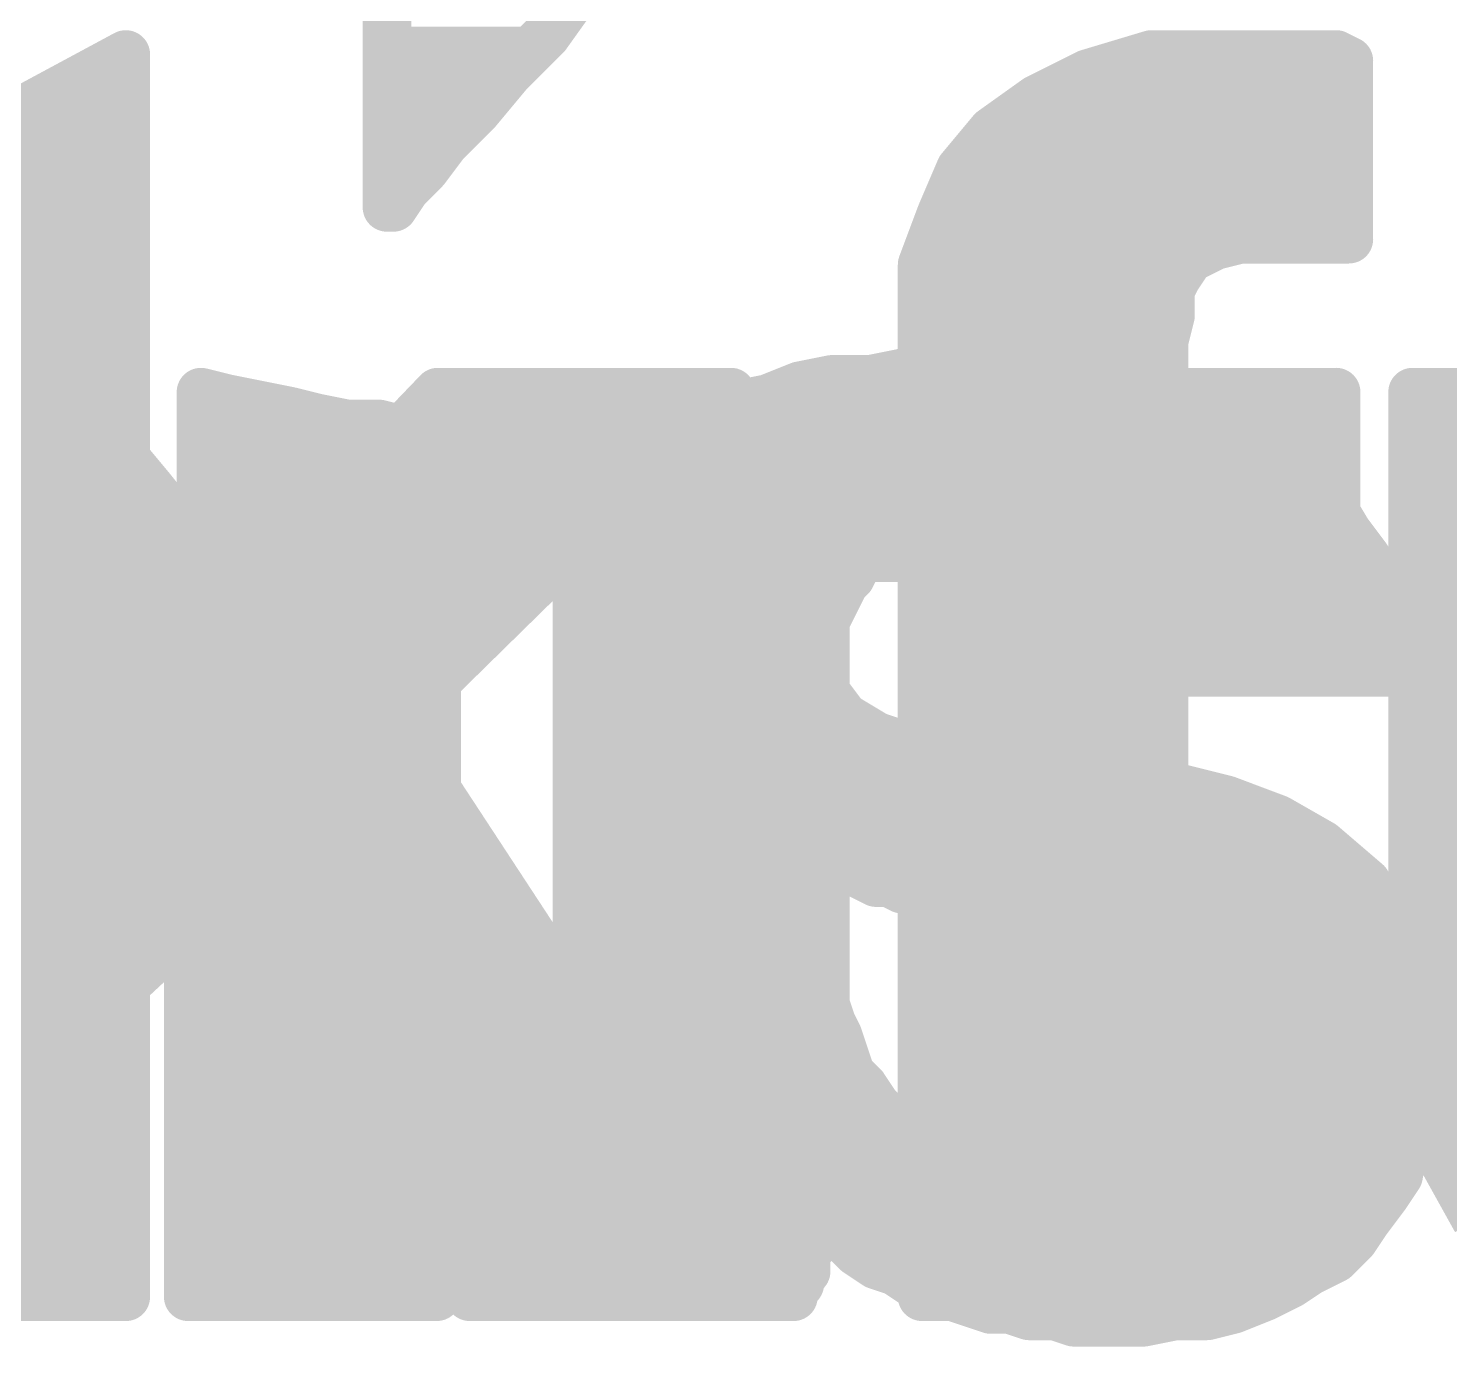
# Model space of a CAD drawing. Extents: x -27.9 to 58.7, y -12 to 40.1.
# Drawn here: x 12.876 to 15.107, y 20.674 to 22.743 of the extents above; entities that cross this region are included whole.
import ezdxf

# ---------------------------------------------------------------- set-up
doc = ezdxf.new("R2010")
doc.units = 0
doc.layers.add('21', color=41, linetype='CONTINUOUS')
doc.layers.add('22', color=40, linetype='CONTINUOUS')

msp = doc.modelspace()

# ---------------------------------------------------------------- linework, layer by layer
at = {"layer": '21', "const_width": 0.0762}
for points in [[(13.4386, 23.742), (13.4386, 22.462)], [(13.6886, 22.732), (13.7386, 22.802)], [(13.6286, 22.672), (13.6886, 22.732)], [(12.6386, 22.492), (13.0286, 22.702)], [(13.0286, 22.702), (13.0286, 21.662)], [(13.4386, 22.7076), (13.6642, 22.7076)], [(14.5386, 22.672), (14.6386, 22.702)], [(14.6386, 22.702), (14.9286, 22.702)], [(14.9286, 22.702), (14.9486, 22.692)], [(14.9486, 22.692), (14.9486, 22.412)], [(13.5786, 22.612), (13.6286, 22.672)], [(14.4586, 22.632), (14.5386, 22.672)], [(12.8975, 22.6314), (13.0286, 22.6314)], [(13.4386, 22.6314), (13.5948, 22.6314)], [(14.3886, 22.582), (14.4586, 22.632)], [(14.4578, 22.6314), (14.9486, 22.6314)], [(13.5286, 22.562), (13.5786, 22.612)], [(13.4986, 22.522), (13.5286, 22.562)], [(14.3386, 22.522), (14.3886, 22.582)], [(12.756, 22.5552), (13.0286, 22.5552)], [(13.4386, 22.5552), (13.5235, 22.5552)], [(14.3663, 22.5552), (14.9486, 22.5552)], [(13.4686, 22.492), (13.4986, 22.522)], [(14.3086, 22.452), (14.3386, 22.522)], [(12.6386, 22.479), (13.0286, 22.479)], [(13.4386, 22.479), (13.4599, 22.479)], [(13.4486, 22.462), (13.4686, 22.492)], [(14.3202, 22.479), (14.9486, 22.479)], [(13.4386, 22.462), (13.4486, 22.462)], [(14.2786, 22.372), (14.3086, 22.452)], [(14.7786, 22.412), (14.7386, 22.402)], [(14.9486, 22.412), (14.7786, 22.412)], [(12.6386, 22.4028), (13.0286, 22.4028)], [(14.2902, 22.4028), (14.7418, 22.4028)], [(14.7386, 22.402), (14.6986, 22.382)], [(14.2786, 22.172), (14.2786, 22.372)], [(14.6986, 22.382), (14.6786, 22.352)], [(14.6786, 22.352), (14.6686, 22.332)], [(12.6386, 22.3266), (13.0286, 22.3266)], [(14.2786, 22.3266), (14.6686, 22.3266)], [(14.6686, 22.332), (14.6686, 22.292)], [(14.6686, 22.292), (14.6586, 22.252)], [(12.6386, 22.2504), (13.0286, 22.2504)], [(14.2786, 22.2504), (14.6586, 22.2504)], [(14.6586, 22.252), (14.6586, 22.172)], [(12.6386, 22.1742), (13.0286, 22.1742)], [(13.0286, 21.662), (13.5186, 22.172)], [(13.9786, 22.172), (13.4486, 21.652)], [(13.5186, 22.172), (13.9786, 22.172)], [(14.1286, 22.132), (14.1586, 22.172)], [(14.1586, 22.172), (14.2786, 22.172)], [(14.2786, 22.1742), (14.6586, 22.1742)], [(14.6586, 22.172), (14.9286, 22.172)], [(14.9286, 22.172), (14.9286, 21.912)], [(15.0486, 21.172), (15.0486, 22.172)], [(15.0486, 22.172), (15.4286, 22.172)], [(14.0886, 22.102), (14.1286, 22.132)], [(12.6386, 22.098), (13.0286, 22.098)], [(13.4475, 22.098), (13.9032, 22.098)], [(13.9286, 21.942), (14.0886, 22.102)], [(14.0846, 22.098), (14.9286, 22.098)], [(15.0486, 22.098), (15.4286, 22.098)], [(12.6386, 22.0218), (13.0286, 22.0218)], [(13.3743, 22.0218), (13.8255, 22.0218)], [(14.0084, 22.0218), (14.9286, 22.0218)], [(15.0486, 22.0218), (15.4286, 22.0218)], [(12.6386, 21.9456), (13.0286, 21.9456)], [(13.3011, 21.9456), (13.7478, 21.9456)], [(13.8886, 21.912), (13.9286, 21.942)], [(13.9322, 21.9456), (14.9286, 21.9456)], [(15.0486, 21.9456), (15.4286, 21.9456)], [(14.2786, 21.912), (13.8886, 21.912)], [(14.2786, 20.752), (14.2786, 21.912)], [(14.9286, 21.912), (14.6586, 21.912)], [(14.6586, 21.912), (14.6586, 20.752)], [(12.6386, 21.8694), (13.0286, 21.8694)], [(13.2279, 21.8694), (13.6702, 21.8694)], [(14.2786, 21.8694), (14.6586, 21.8694)], [(15.0486, 21.8694), (15.4286, 21.8694)], [(12.6386, 21.7932), (13.0286, 21.7932)], [(13.1547, 21.7932), (13.5925, 21.7932)], [(14.2786, 21.7932), (14.6586, 21.7932)], [(15.0486, 21.7932), (15.4286, 21.7932)], [(12.6386, 21.717), (13.0286, 21.717)], [(13.0814, 21.717), (13.5149, 21.717)], [(14.2786, 21.717), (14.6586, 21.717)], [(15.0486, 21.717), (15.4286, 21.717)], [(13.4486, 21.652), (14.0386, 20.752)], [(12.6386, 21.6408), (13.4559, 21.6408)], [(14.2786, 21.6408), (14.6586, 21.6408)], [(15.0486, 21.6408), (15.4286, 21.6408)], [(12.6386, 21.5646), (13.5059, 21.5646)], [(14.2786, 21.5646), (14.6586, 21.5646)], [(15.0486, 21.5646), (15.4286, 21.5646)], [(12.6386, 21.4884), (13.5558, 21.4884)], [(14.2786, 21.4884), (14.6586, 21.4884)], [(15.0486, 21.4884), (15.4286, 21.4884)], [(12.6386, 21.4122), (13.6058, 21.4122)], [(14.2786, 21.4122), (14.6586, 21.4122)], [(15.0486, 21.4122), (15.4286, 21.4122)], [(13.1786, 21.382), (13.0286, 21.242)], [(13.5686, 20.752), (13.1786, 21.382)], [(12.6386, 21.336), (13.1293, 21.336)], [(13.2071, 21.336), (13.6558, 21.336)], [(14.2786, 21.336), (14.6586, 21.336)], [(15.0486, 21.336), (15.4331, 21.336)], [(12.6386, 21.2598), (13.0477, 21.2598)], [(13.2543, 21.2598), (13.7057, 21.2598)], [(14.2786, 21.2598), (14.6586, 21.2598)], [(15.0486, 21.2598), (15.4426, 21.2598)], [(13.0286, 21.242), (13.0286, 20.752)], [(12.6386, 21.1836), (13.0286, 21.1836)], [(13.3014, 21.1836), (13.7557, 21.1836)], [(14.2786, 21.1836), (14.6586, 21.1836)], [(15.0486, 21.1836), (15.4533, 21.1836)], [(15.0686, 21.062), (15.0486, 21.172)], [(12.6386, 21.1074), (13.0286, 21.1074)], [(13.3486, 21.1074), (13.8056, 21.1074)], [(14.2786, 21.1074), (14.6586, 21.1074)], [(15.0603, 21.1074), (15.4921, 21.1074)], [(15.0986, 20.962), (15.0686, 21.062)], [(12.6386, 21.0312), (13.0286, 21.0312)], [(13.3958, 21.0312), (13.8556, 21.0312)], [(14.2786, 21.0312), (14.6586, 21.0312)], [(15.0778, 21.0312), (15.6234, 21.0312)], [(12.6386, 20.955), (13.0286, 20.955)], [(13.4429, 20.955), (13.9055, 20.955)], [(14.2786, 20.955), (14.6586, 20.955)], [(15.1486, 20.872), (15.0986, 20.962)], [(15.1025, 20.955), (16.3686, 20.955)], [(12.6386, 20.8788), (13.0286, 20.8788)], [(13.4901, 20.8788), (13.9555, 20.8788)], [(14.2786, 20.8788), (14.6586, 20.8788)], [(12.6386, 20.8026), (13.0286, 20.8026)], [(13.5373, 20.8026), (14.0054, 20.8026)], [(14.2786, 20.8026), (14.6586, 20.8026)], [(13.0286, 20.752), (12.6386, 20.752)], [(14.0386, 20.752), (13.5686, 20.752)], [(14.6586, 20.752), (14.2786, 20.752)]]:
    msp.add_lwpolyline(points, dxfattribs=at)
at = {"layer": '21', "const_width": 0.0381}
for points in [[(13.6731, 22.7431, 1), (13.7041, 22.7209)], [(13.7021, 22.7185, 1), (13.6751, 22.7455)], [(13.0477, 22.702, 1), (13.0096, 22.702)], [(13.0376, 22.6852, 1), (13.0196, 22.7188)], [(13.4386, 22.7266, 1), (13.4386, 22.6885)], [(13.6642, 22.6885, 1), (13.6642, 22.7266)], [(14.6386, 22.7211, 1), (14.6386, 22.683)], [(14.6441, 22.6838, 1), (14.6331, 22.7202)], [(14.9371, 22.719, 1), (14.9201, 22.685)], [(14.9286, 22.683, 1), (14.9286, 22.7211)], [(14.9677, 22.692, 1), (14.9296, 22.692)], [(14.9401, 22.675, 1), (14.9571, 22.709)], [(13.6151, 22.6855, 1), (13.6421, 22.6585)], [(13.6432, 22.6598, 1), (13.614, 22.6842)], [(14.5331, 22.6902, 1), (14.5441, 22.6538)], [(14.5471, 22.655, 1), (14.5301, 22.689)], [(12.8975, 22.6505, 1), (12.8975, 22.6124)], [(13.0286, 22.6124, 1), (13.0286, 22.6505)], [(13.4386, 22.6505, 1), (13.4386, 22.6124)], [(13.5948, 22.6124, 1), (13.5948, 22.6505)], [(14.4578, 22.6505, 1), (14.4578, 22.6124)], [(14.4501, 22.649, 1), (14.4671, 22.615)], [(14.4697, 22.6165, 1), (14.4475, 22.6475)], [(14.9486, 22.6124, 1), (14.9486, 22.6505)], [(13.5921, 22.5985, 1), (13.5651, 22.6255)], [(13.564, 22.6242, 1), (13.5932, 22.5998)], [(13.5438, 22.5506, 1), (13.5134, 22.5734)], [(14.3775, 22.5975, 1), (14.3997, 22.5665)], [(14.4032, 22.5698, 1), (14.374, 22.5942)], [(13.0286, 22.5362, 1), (13.0286, 22.5743)], [(13.4386, 22.5743, 1), (13.4386, 22.5362)], [(13.5151, 22.5755, 1), (13.5421, 22.5485)], [(13.5235, 22.5362, 1), (13.5235, 22.5743)], [(14.3663, 22.5743, 1), (14.3663, 22.5362)], [(14.9486, 22.5362, 1), (14.9486, 22.5743)], [(13.5121, 22.5085, 1), (13.4851, 22.5355)], [(14.3561, 22.5145, 1), (14.3211, 22.5295)], [(13.4834, 22.5334, 1), (13.5138, 22.5106)], [(14.324, 22.5342, 1), (14.3532, 22.5098)], [(13.0286, 22.46, 1), (13.0286, 22.4981)], [(13.4386, 22.4981, 1), (13.4386, 22.46)], [(13.4551, 22.5055, 1), (13.4821, 22.4785)], [(13.4845, 22.4814, 1), (13.4527, 22.5026)], [(13.4599, 22.46, 1), (13.4599, 22.4981)], [(14.3202, 22.4981, 1), (14.3202, 22.46)], [(14.9486, 22.46, 1), (14.9486, 22.4981)], [(13.4386, 22.481, 1), (13.4386, 22.4429)], [(13.4327, 22.4726, 1), (13.4645, 22.4514)], [(13.4486, 22.4429, 1), (13.4486, 22.481)], [(14.3264, 22.4453, 1), (14.2908, 22.4587)], [(13.4196, 22.462, 1), (13.4577, 22.462)], [(14.2911, 22.4595, 1), (14.3261, 22.4445)], [(14.7786, 22.4311, 1), (14.7786, 22.393)], [(14.7832, 22.3935, 1), (14.774, 22.4305)], [(14.9486, 22.393, 1), (14.9486, 22.4311)], [(13.0286, 22.3838, 1), (13.0286, 22.4219)], [(14.2902, 22.4219, 1), (14.2902, 22.3838)], [(14.734, 22.4205, 1), (14.7432, 22.3835)], [(14.7471, 22.385, 1), (14.7301, 22.419)], [(14.7418, 22.3838, 1), (14.7418, 22.4219)], [(14.9296, 22.412, 1), (14.9677, 22.412)], [(14.2977, 22.372, 1), (14.2596, 22.372)], [(14.6901, 22.399, 1), (14.7071, 22.365)], [(14.7145, 22.3714, 1), (14.6827, 22.3926)], [(14.2608, 22.3787, 1), (14.2964, 22.3653)], [(14.6627, 22.3626, 1), (14.6945, 22.3414)], [(14.6956, 22.3435, 1), (14.6616, 22.3605)], [(13.0286, 22.3076, 1), (13.0286, 22.3457)], [(14.2786, 22.3457, 1), (14.2786, 22.3076)], [(14.6877, 22.332, 1), (14.6496, 22.332)], [(14.6516, 22.3405, 1), (14.6856, 22.3235)], [(14.6686, 22.3076, 1), (14.6686, 22.3457)], [(14.6496, 22.292, 1), (14.6877, 22.292)], [(14.6871, 22.2874, 1), (14.6501, 22.2966)], [(13.0286, 22.2314, 1), (13.0286, 22.2695)], [(14.2786, 22.2695, 1), (14.2786, 22.2314)], [(14.6776, 22.252, 1), (14.6395, 22.252)], [(14.6586, 22.2314, 1), (14.6586, 22.2695)], [(14.6401, 22.2566, 1), (14.6771, 22.2474)], [(13.0286, 22.1552, 1), (13.0286, 22.1933)], [(13.5186, 22.1911, 1), (13.5186, 22.153)], [(13.5323, 22.1588, 1), (13.5049, 22.1852)], [(13.9919, 22.1584, 1), (13.9653, 22.1856)], [(13.9786, 22.153, 1), (13.9786, 22.1911)], [(14.1586, 22.1911, 1), (14.1586, 22.153)], [(14.1738, 22.1606, 1), (14.1434, 22.1834)], [(14.2786, 22.1933, 1), (14.2786, 22.1552)], [(14.2786, 22.153, 1), (14.2786, 22.1911)], [(14.6586, 22.1911, 1), (14.6586, 22.153)], [(14.6586, 22.1552, 1), (14.6586, 22.1933)], [(14.9477, 22.172, 1), (14.9096, 22.172)], [(14.9286, 22.153, 1), (14.9286, 22.1911)], [(15.0486, 22.1911, 1), (15.0486, 22.153)], [(15.0677, 22.172, 1), (15.0296, 22.172)], [(14.2596, 22.172, 1), (14.2977, 22.172)], [(14.6395, 22.172, 1), (14.6776, 22.172)], [(14.1134, 22.1434, 1), (14.1438, 22.1206)], [(14.14, 22.1168, 1), (14.1172, 22.1472)], [(13.0286, 22.079, 1), (13.0286, 22.1171)], [(13.4475, 22.1171, 1), (13.4475, 22.079)], [(13.9032, 22.079, 1), (13.9032, 22.1171)], [(14.0846, 22.1171, 1), (14.0846, 22.079)], [(14.0772, 22.1172, 1), (14.1, 22.0868)], [(14.1021, 22.0885, 1), (14.0751, 22.1155)], [(14.9286, 22.079, 1), (14.9286, 22.1171)], [(15.0486, 22.1171, 1), (15.0486, 22.079)], [(13.0286, 22.0028, 1), (13.0286, 22.0409)], [(13.3743, 22.0409, 1), (13.3743, 22.0028)], [(13.8255, 22.0028, 1), (13.8255, 22.0409)], [(14.0084, 22.0409, 1), (14.0084, 22.0028)], [(14.9286, 22.0028, 1), (14.9286, 22.0409)], [(15.0486, 22.0409, 1), (15.0486, 22.0028)], [(13.0286, 21.9266, 1), (13.0286, 21.9647)], [(13.3011, 21.9647, 1), (13.3011, 21.9266)], [(13.7478, 21.9266, 1), (13.7478, 21.9647)], [(13.9322, 21.9647, 1), (13.9322, 21.9266)], [(13.94, 21.9268, 1), (13.9172, 21.9572)], [(14.9286, 21.9266, 1), (14.9286, 21.9647)], [(15.0486, 21.9647, 1), (15.0486, 21.9266)], [(13.9151, 21.9555, 1), (13.9421, 21.9285)], [(13.8886, 21.9311, 1), (13.8886, 21.893)], [(13.8772, 21.9272, 1), (13.9, 21.8968)], [(14.2977, 21.912, 1), (14.2596, 21.912)], [(14.2786, 21.893, 1), (14.2786, 21.9311)], [(14.6776, 21.912, 1), (14.6395, 21.912)], [(14.6586, 21.9311, 1), (14.6586, 21.893)], [(14.9096, 21.912, 1), (14.9477, 21.912)], [(14.9286, 21.893, 1), (14.9286, 21.9311)], [(13.0286, 21.8504, 1), (13.0286, 21.8885)], [(13.2279, 21.8885, 1), (13.2279, 21.8504)], [(13.6702, 21.8504, 1), (13.6702, 21.8885)], [(14.2786, 21.8885, 1), (14.2786, 21.8504)], [(14.6586, 21.8504, 1), (14.6586, 21.8885)], [(15.0486, 21.8885, 1), (15.0486, 21.8504)], [(13.0286, 21.7742, 1), (13.0286, 21.8123)], [(13.1547, 21.8123, 1), (13.1547, 21.7742)], [(13.5925, 21.7742, 1), (13.5925, 21.8123)], [(14.2786, 21.8123, 1), (14.2786, 21.7742)], [(14.6586, 21.7742, 1), (14.6586, 21.8123)], [(15.0486, 21.8123, 1), (15.0486, 21.7742)], [(13.0286, 21.698, 1), (13.0286, 21.7361)], [(13.0814, 21.7361, 1), (13.0814, 21.698)], [(13.5149, 21.698, 1), (13.5149, 21.7361)], [(14.2786, 21.7361, 1), (14.2786, 21.698)], [(14.6586, 21.698, 1), (14.6586, 21.7361)], [(15.0486, 21.7361, 1), (15.0486, 21.698)], [(13.0149, 21.6752, 1), (13.0423, 21.6488)], [(13.4353, 21.6656, 1), (13.4619, 21.6384)], [(13.4645, 21.6624, 1), (13.4327, 21.6416)], [(13.0096, 21.662, 1), (13.0477, 21.662)], [(13.4559, 21.6218, 1), (13.4559, 21.6599)], [(14.2786, 21.6599, 1), (14.2786, 21.6218)], [(14.6586, 21.6218, 1), (14.6586, 21.6599)], [(15.0486, 21.6599, 1), (15.0486, 21.6218)], [(13.5059, 21.5456, 1), (13.5059, 21.5837)], [(14.2786, 21.5837, 1), (14.2786, 21.5456)], [(14.6586, 21.5456, 1), (14.6586, 21.5837)], [(15.0486, 21.5837, 1), (15.0486, 21.5456)], [(13.5558, 21.4694, 1), (13.5558, 21.5075)], [(14.2786, 21.5075, 1), (14.2786, 21.4694)], [(14.6586, 21.4694, 1), (14.6586, 21.5075)], [(15.0486, 21.5075, 1), (15.0486, 21.4694)], [(13.6058, 21.3932, 1), (13.6058, 21.4313)], [(14.2786, 21.4313, 1), (14.2786, 21.3932)], [(14.6586, 21.3932, 1), (14.6586, 21.4313)], [(15.0486, 21.4313, 1), (15.0486, 21.3932)], [(13.1948, 21.392, 1), (13.1624, 21.372)], [(13.1916, 21.3681, 1), (13.1656, 21.3959)], [(13.1293, 21.317, 1), (13.1293, 21.3551)], [(13.2071, 21.3551, 1), (13.2071, 21.317)], [(13.6558, 21.317, 1), (13.6558, 21.3551)], [(14.2786, 21.3551, 1), (14.2786, 21.317)], [(14.6586, 21.317, 1), (14.6586, 21.3551)], [(15.0486, 21.3551, 1), (15.0486, 21.317)], [(13.0477, 21.2408, 1), (13.0477, 21.2789)], [(13.2543, 21.2789, 1), (13.2543, 21.2408)], [(13.7057, 21.2408, 1), (13.7057, 21.2789)], [(14.2786, 21.2789, 1), (14.2786, 21.2408)], [(14.6586, 21.2408, 1), (14.6586, 21.2789)], [(15.0486, 21.2789, 1), (15.0486, 21.2408)], [(13.0156, 21.2559, 1), (13.0416, 21.2281)], [(13.0477, 21.242, 1), (13.0096, 21.242)], [(13.0286, 21.1646, 1), (13.0286, 21.2027)], [(13.3014, 21.2027, 1), (13.3014, 21.1646)], [(13.7557, 21.1646, 1), (13.7557, 21.2027)], [(14.2786, 21.2027, 1), (14.2786, 21.1646)], [(14.6586, 21.1646, 1), (14.6586, 21.2027)], [(15.0486, 21.2027, 1), (15.0486, 21.1646)], [(15.0673, 21.1754, 1), (15.0299, 21.1686)], [(15.0296, 21.172, 1), (15.0677, 21.172)], [(13.0286, 21.0884, 1), (13.0286, 21.1265)], [(13.3486, 21.1265, 1), (13.3486, 21.0884)], [(13.8056, 21.0884, 1), (13.8056, 21.1265)], [(14.2786, 21.1265, 1), (14.2786, 21.0884)], [(14.6586, 21.0884, 1), (14.6586, 21.1265)], [(15.0603, 21.1265, 1), (15.0603, 21.0884)], [(15.0868, 21.0675, 1), (15.0504, 21.0565)], [(15.0499, 21.0586, 1), (15.0873, 21.0654)], [(13.0286, 21.0122, 1), (13.0286, 21.0503)], [(13.3958, 21.0503, 1), (13.3958, 21.0122)], [(13.8556, 21.0122, 1), (13.8556, 21.0503)], [(14.2786, 21.0503, 1), (14.2786, 21.0122)], [(14.6586, 21.0122, 1), (14.6586, 21.0503)], [(15.0778, 21.0503, 1), (15.0778, 21.0122)], [(13.0286, 20.936, 1), (13.0286, 20.9741)], [(13.4429, 20.9741, 1), (13.4429, 20.936)], [(13.9055, 20.936, 1), (13.9055, 20.9741)], [(14.2786, 20.9741, 1), (14.2786, 20.936)], [(14.6586, 20.936, 1), (14.6586, 20.9741)], [(15.1153, 20.9713, 1), (15.0819, 20.9527)], [(15.1025, 20.9741, 1), (15.1025, 20.936)], [(15.0804, 20.9565, 1), (15.1168, 20.9675)], [(13.0286, 20.8598, 1), (13.0286, 20.8979)], [(13.4901, 20.8979, 1), (13.4901, 20.8598)], [(13.9555, 20.8598, 1), (13.9555, 20.8979)], [(14.2786, 20.8979, 1), (14.2786, 20.8598)], [(14.6586, 20.8598, 1), (14.6586, 20.8979)], [(13.0286, 20.7836, 1), (13.0286, 20.8217)], [(13.5373, 20.8217, 1), (13.5373, 20.7836)], [(14.0054, 20.7836, 1), (14.0054, 20.8217)], [(14.2786, 20.8217, 1), (14.2786, 20.7836)], [(14.6586, 20.7836, 1), (14.6586, 20.8217)], [(13.0096, 20.752, 1), (13.0477, 20.752)], [(13.0286, 20.733, 1), (13.0286, 20.7711)], [(13.5686, 20.7711, 1), (13.5686, 20.733)], [(13.5524, 20.742, 1), (13.5848, 20.762)], [(14.0227, 20.7416, 1), (14.0545, 20.7624)], [(14.0386, 20.733, 1), (14.0386, 20.7711)], [(14.2786, 20.7711, 1), (14.2786, 20.733)], [(14.2596, 20.752, 1), (14.2977, 20.752)], [(14.6395, 20.752, 1), (14.6776, 20.752)], [(14.6586, 20.733, 1), (14.6586, 20.7711)]]:
    msp.add_lwpolyline(points, format="xyb", dxfattribs=at)
at = {"layer": '22', "const_width": 0.0762}
for points in [[(12.8966, 22.162), (12.8366, 22.182)], [(14.0866, 22.182), (14.0366, 22.162)], [(14.1366, 22.192), (14.0866, 22.182)], [(14.1966, 22.192), (14.1366, 22.192)], [(14.2466, 22.202), (14.1966, 22.192)], [(14.4766, 22.202), (14.2466, 22.202)], [(14.5266, 22.192), (14.4766, 22.202)], [(14.5866, 22.182), (14.5266, 22.192)], [(14.6466, 22.162), (14.5866, 22.182)], [(12.6066, 22.1742), (12.86, 22.1742)], [(12.9666, 22.122), (12.8966, 22.162)], [(13.1866, 22.162), (13.1466, 22.172)], [(13.1466, 22.172), (13.1466, 21.902)], [(13.2866, 22.142), (13.1866, 22.162)], [(14.0366, 22.162), (13.9866, 22.152)], [(14.0671, 22.1742), (14.61, 22.1742)], [(14.6966, 22.152), (14.6466, 22.162)], [(13.3266, 22.132), (13.2866, 22.142)], [(13.9866, 22.152), (13.9366, 22.132)], [(14.7466, 22.132), (14.6966, 22.152)], [(13.0166, 22.082), (12.9666, 22.122)], [(13.3766, 22.122), (13.3266, 22.132)], [(13.4266, 22.122), (13.3766, 22.122)], [(13.4666, 22.112), (13.4266, 22.122)], [(13.9366, 22.132), (13.8166, 22.042)], [(14.8466, 22.072), (14.7466, 22.132)], [(12.6066, 22.098), (12.9966, 22.098)], [(13.1466, 22.098), (13.5166, 22.098)], [(13.5166, 22.102), (13.4666, 22.112)], [(13.5166, 20.752), (13.5166, 22.102)], [(13.8913, 22.098), (14.8033, 22.098)], [(13.0666, 22.022), (13.0166, 22.082)], [(14.8866, 22.042), (14.8466, 22.072)], [(13.8166, 22.042), (13.7866, 22.002)], [(14.9166, 22.002), (14.8866, 22.042)], [(12.6066, 22.0218), (13.0668, 22.0218)], [(13.1066, 21.972), (13.0666, 22.022)], [(13.1466, 22.0218), (13.5166, 22.0218)], [(13.8015, 22.0218), (14.9017, 22.0218)], [(13.7866, 22.002), (13.7666, 21.962)], [(14.9466, 21.952), (14.9166, 22.002)], [(13.1466, 21.902), (13.1066, 21.972)], [(13.7666, 21.962), (13.7466, 21.912)], [(12.6066, 21.9456), (13.1217, 21.9456)], [(13.1466, 21.9456), (13.5166, 21.9456)], [(13.76, 21.9456), (14.9514, 21.9456)], [(14.2566, 21.932), (14.2766, 21.942)], [(14.2766, 21.942), (14.4566, 21.942)], [(14.4566, 21.942), (14.5566, 21.892)], [(14.9766, 21.912), (14.9466, 21.952)], [(14.1766, 21.902), (14.2366, 21.932)], [(14.2366, 21.932), (14.2566, 21.932)], [(13.7466, 21.912), (13.7366, 21.862)], [(14.1666, 21.882), (14.1766, 21.902)], [(14.5566, 21.892), (14.5966, 21.852)], [(14.9966, 21.852), (14.9766, 21.912)], [(14.1266, 21.812), (14.1566, 21.872)], [(14.1566, 21.872), (14.1666, 21.882)], [(12.6066, 21.8694), (13.5166, 21.8694)], [(13.7366, 21.862), (13.7366, 20.992)], [(13.7381, 21.8694), (14.1553, 21.8694)], [(14.5792, 21.8694), (14.9908, 21.8694)], [(14.5966, 21.852), (14.6066, 21.832)], [(15.0166, 21.732), (14.9966, 21.852)], [(12.7466, 21.842), (12.8466, 21.832)], [(12.8466, 21.832), (12.9266, 21.812)], [(14.6066, 21.832), (14.6166, 21.802)], [(12.9266, 21.812), (12.9966, 21.772)], [(14.1266, 21.702), (14.1266, 21.812)], [(12.9595, 21.7932), (13.5166, 21.7932)], [(13.7366, 21.7932), (14.1266, 21.7932)], [(14.6166, 21.802), (14.6266, 21.782)], [(14.621, 21.7932), (15.0064, 21.7932)], [(14.6266, 21.782), (14.6266, 21.732)], [(12.9966, 21.772), (13.0466, 21.712)], [(13.0424, 21.717), (13.5166, 21.717)], [(13.7366, 21.717), (14.1266, 21.717)], [(14.6266, 21.732), (15.0166, 21.732)], [(13.0466, 21.712), (13.0866, 21.642)], [(14.1566, 21.662), (14.1266, 21.702)], [(14.2066, 21.632), (14.1566, 21.662)], [(13.0866, 21.642), (13.1066, 21.572)], [(13.0869, 21.6408), (13.5166, 21.6408)], [(13.7366, 21.6408), (14.1919, 21.6408)], [(14.2666, 21.612), (14.2066, 21.632)], [(14.3366, 21.592), (14.2666, 21.612)], [(14.3366, 21.592), (14.2866, 21.392)], [(14.2866, 21.392), (14.3366, 21.592)], [(14.4066, 21.582), (14.3366, 21.592)], [(14.5866, 21.562), (14.4066, 21.582)], [(13.1066, 21.572), (13.1266, 21.482)], [(13.1082, 21.5646), (13.5166, 21.5646)], [(13.7366, 21.5646), (14.3298, 21.5646)], [(14.3298, 21.5646), (14.5632, 21.5646)], [(14.5066, 21.352), (14.5866, 21.562)], [(14.5866, 21.562), (14.5066, 21.352)], [(14.6766, 21.552), (14.5866, 21.562)], [(14.7566, 21.532), (14.6766, 21.552)], [(14.8366, 21.502), (14.7566, 21.532)], [(14.9066, 21.462), (14.8366, 21.502)], [(13.1252, 21.4884), (13.5166, 21.4884)], [(13.1266, 21.482), (13.1266, 20.752)], [(13.7366, 21.4884), (14.3107, 21.4884)], [(14.3107, 21.4884), (14.5586, 21.4884)], [(14.5586, 21.4884), (14.8604, 21.4884)], [(14.9766, 21.402), (14.9066, 21.462)], [(14.1266, 21.212), (14.1266, 21.442)], [(14.1266, 21.442), (14.1466, 21.422)], [(13.1266, 21.4122), (13.5166, 21.4122)], [(13.7366, 21.4122), (14.1266, 21.4122)], [(14.1466, 21.422), (14.1666, 21.422)], [(14.1666, 21.422), (14.2066, 21.402)], [(14.1862, 21.4122), (14.2917, 21.4122)], [(14.2066, 21.402), (14.2266, 21.402)], [(14.2266, 21.402), (14.2466, 21.392)], [(14.2917, 21.4122), (14.5295, 21.4122)], [(14.5295, 21.4122), (14.9647, 21.4122)], [(15.0166, 21.332), (14.9766, 21.402)], [(14.2466, 21.392), (14.2866, 21.392)], [(14.2866, 21.392), (14.3066, 21.382)], [(14.3066, 21.382), (14.3266, 21.382)], [(14.3266, 21.382), (14.3566, 21.372)], [(14.3566, 21.372), (14.3966, 21.372)], [(14.3966, 21.372), (14.4266, 21.362)], [(14.4266, 21.362), (14.4666, 21.362)], [(14.4666, 21.362), (14.4866, 21.352)], [(13.1266, 21.336), (13.5166, 21.336)], [(13.7366, 21.336), (14.1266, 21.336)], [(14.4866, 21.352), (14.5066, 21.352)], [(14.5066, 21.352), (14.5366, 21.342)], [(14.5366, 21.342), (14.5566, 21.332)], [(14.5486, 21.336), (15.0143, 21.336)], [(14.5566, 21.332), (14.5666, 21.322)], [(14.5666, 21.322), (14.6066, 21.302)], [(15.0466, 21.242), (15.0166, 21.332)], [(14.6066, 21.302), (14.6166, 21.292)], [(14.6166, 21.292), (14.6366, 21.282)], [(14.6366, 21.282), (14.6666, 21.222)], [(13.1266, 21.2598), (13.5166, 21.2598)], [(13.7366, 21.2598), (14.1266, 21.2598)], [(14.6477, 21.2598), (15.0407, 21.2598)], [(15.0666, 21.132), (15.0466, 21.242)], [(14.1366, 21.182), (14.1266, 21.212)], [(14.6666, 21.222), (14.6666, 21.202)], [(14.6666, 21.202), (14.6766, 21.182)], [(13.1266, 21.1836), (13.5166, 21.1836)], [(13.7366, 21.1836), (14.1361, 21.1836)], [(14.1466, 21.162), (14.1366, 21.182)], [(14.6758, 21.1836), (15.0572, 21.1836)], [(14.6766, 21.182), (14.6766, 21.132)], [(14.1666, 21.102), (14.1466, 21.162)], [(14.6766, 21.132), (14.6666, 21.102)], [(15.0566, 21.082), (15.0666, 21.132)], [(13.1266, 21.1074), (13.5166, 21.1074)], [(13.7366, 21.1074), (14.1648, 21.1074)], [(14.1866, 21.082), (14.1666, 21.102)], [(14.6666, 21.102), (14.6666, 21.082)], [(14.6684, 21.1074), (15.0617, 21.1074)], [(14.2066, 21.052), (14.1866, 21.082)], [(14.6666, 21.082), (14.6566, 21.062)], [(15.0566, 21.032), (15.0566, 21.082)], [(14.2266, 21.032), (14.2066, 21.052)], [(14.6466, 21.052), (14.6366, 21.032)], [(14.6566, 21.062), (14.6466, 21.052)], [(13.1266, 21.0312), (13.5166, 21.0312)], [(13.7366, 21.0312), (14.2278, 21.0312)], [(14.2566, 21.012), (14.2266, 21.032)], [(14.6166, 21.022), (14.6066, 21.012)], [(14.6366, 21.032), (14.6166, 21.022)], [(14.635, 21.0312), (15.0562, 21.0312)], [(15.0366, 20.992), (15.0566, 21.032)], [(14.2966, 21.002), (14.2566, 21.012)], [(14.3366, 20.982), (14.2966, 21.002)], [(14.6066, 21.012), (14.5666, 20.992)], [(13.7366, 20.992), (13.7266, 20.972)], [(14.3866, 20.982), (14.3366, 20.982)], [(14.4366, 20.972), (14.3866, 20.982)], [(14.5066, 20.982), (14.4866, 20.972)], [(14.5266, 20.982), (14.5066, 20.982)], [(14.5466, 20.992), (14.5266, 20.982)], [(14.5666, 20.992), (14.5466, 20.992)], [(15.0266, 20.942), (15.0366, 20.992)], [(13.1266, 20.955), (13.5166, 20.955)], [(13.7266, 20.972), (13.7266, 20.882)], [(13.7266, 20.955), (15.0292, 20.955)], [(14.4866, 20.972), (14.4366, 20.972)], [(15.0066, 20.912), (15.0266, 20.942)], [(14.9766, 20.872), (15.0066, 20.912)], [(14.1066, 20.832), (14.1066, 20.892)], [(14.1066, 20.892), (14.1266, 20.862)], [(13.1266, 20.8788), (13.5166, 20.8788)], [(13.7266, 20.882), (13.7166, 20.862)], [(13.725, 20.8788), (14.1066, 20.8788)], [(14.1154, 20.8788), (14.9817, 20.8788)], [(14.9566, 20.842), (14.9766, 20.872)], [(13.7166, 20.862), (13.7166, 20.842)], [(14.1266, 20.862), (14.1566, 20.842)], [(13.7166, 20.842), (13.7066, 20.822)], [(13.7066, 20.822), (13.7066, 20.792)], [(14.0966, 20.822), (14.1066, 20.832)], [(14.0966, 20.792), (14.0966, 20.822)], [(14.1566, 20.842), (14.1766, 20.822)], [(14.1766, 20.822), (14.2066, 20.802)], [(14.9266, 20.812), (14.9566, 20.842)], [(13.1266, 20.8026), (13.5166, 20.8026)], [(13.7066, 20.8026), (14.0966, 20.8026)], [(14.2057, 20.8026), (14.9078, 20.8026)], [(14.2066, 20.802), (14.2366, 20.792)], [(14.8866, 20.792), (14.9266, 20.812)], [(13.7066, 20.792), (13.6966, 20.772)], [(14.0866, 20.782), (14.0966, 20.792)], [(14.0866, 20.772), (14.0866, 20.782)], [(14.2366, 20.792), (14.2666, 20.772)], [(14.8566, 20.772), (14.8866, 20.792)], [(13.6966, 20.772), (13.6866, 20.762)], [(13.6866, 20.762), (13.6866, 20.752)], [(14.0766, 20.762), (14.0866, 20.772)], [(14.0766, 20.752), (14.0766, 20.762)], [(14.2666, 20.772), (14.3866, 20.732)], [(14.8166, 20.752), (14.8566, 20.772)], [(13.1266, 20.752), (13.5166, 20.752)], [(13.6866, 20.752), (14.0766, 20.752)], [(14.3866, 20.732), (14.4166, 20.732)], [(14.4166, 20.732), (14.4466, 20.722)], [(14.7266, 20.722), (14.7666, 20.732)], [(14.7666, 20.732), (14.8166, 20.752)], [(14.4334, 20.7264), (14.7442, 20.7264)], [(14.4466, 20.722), (14.4866, 20.722)], [(14.4866, 20.722), (14.5166, 20.712)], [(14.5166, 20.712), (14.6266, 20.712)], [(14.6266, 20.712), (14.6766, 20.722)], [(14.6766, 20.722), (14.7266, 20.722)]]:
    msp.add_lwpolyline(points, dxfattribs=at)
at = {"layer": '22', "const_width": 0.0381}
for points in [[(14.0937, 22.1643, 1), (14.0795, 22.1997)], [(14.1366, 22.2111, 1), (14.1366, 22.173)], [(14.1403, 22.1733, 1), (14.1329, 22.2107)], [(14.1929, 22.2107, 1), (14.2003, 22.1733)], [(14.1966, 22.173, 1), (14.1966, 22.2111)], [(14.2466, 22.2211, 1), (14.2466, 22.183)], [(14.2503, 22.1833, 1), (14.2429, 22.2207)], [(14.4803, 22.2207, 1), (14.4729, 22.1833)], [(14.4766, 22.183, 1), (14.4766, 22.2211)], [(14.5297, 22.2108, 1), (14.5235, 22.1732)], [(14.5229, 22.1733, 1), (14.5303, 22.2107)], [(14.5926, 22.2001, 1), (14.5806, 22.1639)], [(12.86, 22.1552, 1), (12.86, 22.1933)], [(12.9061, 22.1785, 1), (12.8871, 22.1455)], [(12.8906, 22.1439, 1), (12.9026, 22.1801)], [(13.1512, 22.1905, 1), (13.142, 22.1535)], [(13.1657, 22.172, 1), (13.1276, 22.172)], [(13.1903, 22.1807, 1), (13.1829, 22.1433)], [(13.182, 22.1435, 1), (13.1912, 22.1805)], [(14.0295, 22.1797, 1), (14.0437, 22.1443)], [(14.0403, 22.1433, 1), (14.0329, 22.1807)], [(14.0671, 22.1933, 1), (14.0671, 22.1552)], [(14.0829, 22.2007, 1), (14.0903, 22.1633)], [(14.5835, 22.1632, 1), (14.5897, 22.2008)], [(14.61, 22.1552, 1), (14.61, 22.1933)], [(14.6503, 22.1807, 1), (14.6429, 22.1433)], [(14.6406, 22.1439, 1), (14.6526, 22.1801)], [(13.2912, 22.1605, 1), (13.282, 22.1235)], [(13.2829, 22.1233, 1), (13.2903, 22.1607)], [(13.9829, 22.1707, 1), (13.9903, 22.1333)], [(13.9937, 22.1343, 1), (13.9795, 22.1697)], [(14.7037, 22.1697, 1), (14.6895, 22.1343)], [(14.6929, 22.1333, 1), (14.7003, 22.1707)], [(12.9785, 22.1369, 1), (12.9547, 22.1071)], [(12.9571, 22.1055, 1), (12.9761, 22.1385)], [(13.3303, 22.1507, 1), (13.3229, 22.1133)], [(13.322, 22.1135, 1), (13.3312, 22.1505)], [(13.3766, 22.141, 1), (13.3766, 22.1029)], [(13.3729, 22.1033, 1), (13.3803, 22.1407)], [(13.4312, 22.1405, 1), (13.422, 22.1035)], [(13.4266, 22.1029, 1), (13.4266, 22.141)], [(13.9295, 22.1497, 1), (13.9437, 22.1143)], [(13.948, 22.1168, 1), (13.9252, 22.1472)], [(14.7564, 22.1483, 1), (14.7368, 22.1157)], [(14.7395, 22.1143, 1), (14.7537, 22.1497)], [(12.9966, 22.079, 1), (12.9966, 22.1171)], [(13.1466, 22.1171, 1), (13.1466, 22.079)], [(13.4703, 22.1307, 1), (13.4629, 22.0933)], [(13.462, 22.0935, 1), (13.4712, 22.1305)], [(13.5357, 22.102, 1), (13.4976, 22.102)], [(13.5129, 22.0833, 1), (13.5203, 22.1207)], [(13.5166, 22.079, 1), (13.5166, 22.1171)], [(13.8913, 22.1171, 1), (13.8913, 22.079)], [(14.8033, 22.079, 1), (14.8033, 22.1171)], [(13.0312, 22.0942, 1), (13.002, 22.0698)], [(13.0047, 22.0671, 1), (13.0285, 22.0969)], [(14.858, 22.0872, 1), (14.8352, 22.0568)], [(14.8368, 22.0557, 1), (14.8564, 22.0883)], [(13.8052, 22.0572, 1), (13.828, 22.0268)], [(13.8318, 22.0306, 1), (13.8014, 22.0534)], [(14.9018, 22.0534, 1), (14.8714, 22.0306)], [(14.8752, 22.0268, 1), (14.898, 22.0572)], [(13.0815, 22.0339, 1), (13.0517, 22.0101)], [(13.052, 22.0098, 1), (13.0812, 22.0342)], [(13.0668, 22.0028, 1), (13.0668, 22.0409)], [(13.1466, 22.0409, 1), (13.1466, 22.0028)], [(13.5166, 22.0028, 1), (13.5166, 22.0409)], [(13.8015, 22.0409, 1), (13.8015, 22.0028)], [(14.9017, 22.0028, 1), (14.9017, 22.0409)], [(13.7714, 22.0134, 1), (13.8018, 21.9906)], [(13.8036, 21.9935, 1), (13.7696, 22.0105)], [(14.9329, 22.0118, 1), (14.9003, 21.9922)], [(14.9014, 21.9906, 1), (14.9318, 22.0134)], [(13.1231, 21.9815, 1), (13.0901, 21.9625)], [(13.0917, 21.9601, 1), (13.1215, 21.9839)], [(13.7843, 21.9549, 1), (13.7489, 21.9691)], [(13.1217, 21.9266, 1), (13.1217, 21.9647)], [(13.1466, 21.9647, 1), (13.1466, 21.9266)], [(13.5166, 21.9266, 1), (13.5166, 21.9647)], [(13.76, 21.9647, 1), (13.76, 21.9266)], [(13.7496, 21.9705, 1), (13.7836, 21.9535)], [(14.2766, 21.9611, 1), (14.2766, 21.923)], [(14.2851, 21.925, 1), (14.2681, 21.959)], [(14.4651, 21.959, 1), (14.4481, 21.925)], [(14.4566, 21.923, 1), (14.4566, 21.9611)], [(14.9618, 21.9634, 1), (14.9314, 21.9406)], [(14.9303, 21.9422, 1), (14.9629, 21.9618)], [(14.9514, 21.9266, 1), (14.9514, 21.9647)], [(14.2366, 21.9511, 1), (14.2366, 21.913)], [(14.2451, 21.915, 1), (14.2281, 21.949)], [(14.2481, 21.949, 1), (14.2651, 21.915)], [(14.2566, 21.913, 1), (14.2566, 21.9511)], [(13.1301, 21.8925, 1), (13.1631, 21.9115)], [(13.7289, 21.9191, 1), (13.7643, 21.9049)], [(13.7653, 21.9083, 1), (13.7279, 21.9157)], [(14.1681, 21.919, 1), (14.1851, 21.885)], [(14.1936, 21.8935, 1), (14.1596, 21.9105)], [(14.5701, 21.9055, 1), (14.5431, 21.8785)], [(14.9947, 21.918, 1), (14.9585, 21.906)], [(14.9614, 21.9006, 1), (14.9918, 21.9234)], [(13.1276, 21.902, 1), (13.1657, 21.902)], [(14.1736, 21.8635, 1), (14.1396, 21.8805)], [(14.1496, 21.8905, 1), (14.1836, 21.8735)], [(14.1801, 21.8685, 1), (14.1531, 21.8955)], [(14.5481, 21.875, 1), (14.5651, 21.909)], [(13.5166, 21.8504, 1), (13.5166, 21.8885)], [(13.7557, 21.862, 1), (13.7176, 21.862)], [(13.7381, 21.8885, 1), (13.7381, 21.8504)], [(14.1431, 21.8855, 1), (14.1701, 21.8585)], [(14.1553, 21.8504, 1), (14.1553, 21.8885)], [(14.5792, 21.8885, 1), (14.5792, 21.8504)], [(14.6136, 21.8605, 1), (14.5796, 21.8435)], [(15.0154, 21.8551, 1), (14.9778, 21.8489)], [(14.9908, 21.8504, 1), (14.9908, 21.8885)], [(12.8447, 21.813, 1), (12.8485, 21.851)], [(13.7179, 21.8657, 1), (13.7553, 21.8583)], [(14.5831, 21.8385, 1), (14.6101, 21.8655)], [(14.6247, 21.838, 1), (14.5885, 21.826)], [(14.9785, 21.846, 1), (15.0147, 21.858)], [(12.9361, 21.8285, 1), (12.9171, 21.7955)], [(12.922, 21.7935, 1), (12.9312, 21.8305)], [(14.1456, 21.812, 1), (14.1075, 21.812)], [(14.5896, 21.8235, 1), (14.6236, 21.8405)], [(12.9595, 21.8123, 1), (12.9595, 21.7742)], [(13.5166, 21.7742, 1), (13.5166, 21.8123)], [(13.7366, 21.8123, 1), (13.7366, 21.7742)], [(14.1096, 21.8205, 1), (14.1436, 21.8035)], [(14.1266, 21.7742, 1), (14.1266, 21.8123)], [(14.6336, 21.8105, 1), (14.5996, 21.7935)], [(14.5985, 21.796, 1), (14.6347, 21.808)], [(14.621, 21.8123, 1), (14.621, 21.7742)], [(14.6456, 21.782, 1), (14.6075, 21.782)], [(15.0064, 21.7742, 1), (15.0064, 21.8123)], [(13.0112, 21.7842, 1), (12.982, 21.7598)], [(12.9871, 21.7555, 1), (13.0061, 21.7885)], [(14.6096, 21.7735, 1), (14.6436, 21.7905)], [(13.0424, 21.7361, 1), (13.0424, 21.698)], [(13.5166, 21.698, 1), (13.5166, 21.7361)], [(13.7366, 21.7361, 1), (13.7366, 21.698)], [(14.1266, 21.698, 1), (14.1266, 21.7361)], [(14.6266, 21.751, 1), (14.6266, 21.7129)], [(14.9978, 21.7289, 1), (15.0354, 21.7351)], [(15.0166, 21.7129, 1), (15.0166, 21.751)], [(13.0631, 21.7215, 1), (13.0301, 21.7025)], [(13.032, 21.6998, 1), (13.0612, 21.7242)], [(14.1418, 21.7134, 1), (14.1114, 21.6906)], [(14.6075, 21.732, 1), (14.6456, 21.732)], [(14.1075, 21.702, 1), (14.1456, 21.702)], [(14.1664, 21.6783, 1), (14.1468, 21.6457)], [(14.1414, 21.6506, 1), (14.1718, 21.6734)], [(13.1049, 21.6472, 1), (13.0683, 21.6368)], [(13.0869, 21.6599, 1), (13.0869, 21.6218)], [(13.0701, 21.6325, 1), (13.1031, 21.6515)], [(13.5166, 21.6218, 1), (13.5166, 21.6599)], [(13.7366, 21.6599, 1), (13.7366, 21.6218)], [(14.2126, 21.6501, 1), (14.2006, 21.6139)], [(14.1919, 21.6218, 1), (14.1919, 21.6599)], [(14.1968, 21.6157, 1), (14.2164, 21.6483)], [(14.2718, 21.6303, 1), (14.2614, 21.5937)], [(14.2606, 21.5939, 1), (14.2726, 21.6301)], [(14.3393, 21.6109, 1), (14.3339, 21.5731)], [(14.3551, 21.5874, 1), (14.3181, 21.5966)], [(14.3551, 21.5874, 1), (14.3181, 21.5966)], [(14.3314, 21.5737, 1), (14.3418, 21.6103)], [(14.4087, 21.6009, 1), (14.4045, 21.5631)], [(14.4039, 21.5631, 1), (14.4093, 21.6009)], [(13.1252, 21.5761, 1), (13.088, 21.5679)], [(13.0883, 21.5668, 1), (13.1249, 21.5772)], [(13.1082, 21.5837, 1), (13.1082, 21.5456)], [(13.5166, 21.5456, 1), (13.5166, 21.5837)], [(13.7366, 21.5837, 1), (13.7366, 21.5456)], [(14.3298, 21.5837, 1), (14.3298, 21.5456)], [(14.3298, 21.5456, 1), (14.3298, 21.5837)], [(14.5632, 21.5456, 1), (14.5632, 21.5837)], [(14.5887, 21.5809, 1), (14.5845, 21.5431)], [(14.6044, 21.5552, 1), (14.5688, 21.5688)], [(14.6044, 21.5552, 1), (14.5688, 21.5688)], [(14.5845, 21.5431, 1), (14.5887, 21.5809)], [(14.6812, 21.5705, 1), (14.672, 21.5335)], [(14.6745, 21.5331, 1), (14.6787, 21.5709)], [(14.7633, 21.5498, 1), (14.7499, 21.5142)], [(14.752, 21.5135, 1), (14.7612, 21.5505)], [(14.8461, 21.5185, 1), (14.8271, 21.4855)], [(14.8299, 21.4842, 1), (14.8433, 21.5198)], [(13.1252, 21.5075, 1), (13.1252, 21.4694)], [(13.1456, 21.482, 1), (13.1075, 21.482)], [(13.5166, 21.4694, 1), (13.5166, 21.5075)], [(13.7366, 21.5075, 1), (13.7366, 21.4694)], [(14.3107, 21.5075, 1), (14.3107, 21.4694)], [(14.3107, 21.4694, 1), (14.3107, 21.5075)], [(14.5586, 21.5075, 1), (14.5586, 21.4694)], [(14.5586, 21.4694, 1), (14.5586, 21.5075)], [(14.8604, 21.4694, 1), (14.8604, 21.5075)], [(13.108, 21.4779, 1), (13.1452, 21.4861)], [(14.919, 21.4765, 1), (14.8942, 21.4475)], [(14.8971, 21.4455, 1), (14.9161, 21.4785)], [(14.1456, 21.442, 1), (14.1075, 21.442)], [(14.1401, 21.4555, 1), (14.1131, 21.4285)], [(13.1266, 21.4313, 1), (13.1266, 21.3932)], [(13.5166, 21.3932, 1), (13.5166, 21.4313)], [(13.7366, 21.4313, 1), (13.7366, 21.3932)], [(14.1266, 21.3932, 1), (14.1266, 21.4313)], [(14.1466, 21.4411, 1), (14.1466, 21.403)], [(14.1331, 21.4085, 1), (14.1601, 21.4355)], [(14.1751, 21.439, 1), (14.1581, 21.405)], [(14.1666, 21.403, 1), (14.1666, 21.4411)], [(14.1862, 21.4313, 1), (14.1862, 21.3932)], [(14.2066, 21.4211, 1), (14.2066, 21.383)], [(14.2351, 21.419, 1), (14.2181, 21.385)], [(14.2266, 21.383, 1), (14.2266, 21.4211)], [(14.2917, 21.4313, 1), (14.2917, 21.3932)], [(14.2917, 21.3932, 1), (14.2917, 21.4313)], [(14.5295, 21.4313, 1), (14.5295, 21.3932)], [(14.5295, 21.3932, 1), (14.5295, 21.4313)], [(14.9931, 21.4115, 1), (14.9601, 21.3925)], [(14.9647, 21.3932, 1), (14.9647, 21.4313)], [(14.1981, 21.385, 1), (14.2151, 21.419)], [(14.2466, 21.411, 1), (14.2466, 21.3729)], [(14.2381, 21.375, 1), (14.2551, 21.409)], [(14.2951, 21.409, 1), (14.2781, 21.375)], [(14.2866, 21.3729, 1), (14.2866, 21.411)], [(14.3066, 21.4011, 1), (14.3066, 21.363)], [(14.2981, 21.365, 1), (14.3151, 21.399)], [(14.3326, 21.4001, 1), (14.3206, 21.3639)], [(14.3266, 21.363, 1), (14.3266, 21.4011)], [(14.9642, 21.3875, 1), (14.989, 21.4165)], [(14.2681, 21.3966, 1), (14.3051, 21.3874)], [(14.2681, 21.3966, 1), (14.3051, 21.3874)], [(14.3566, 21.391, 1), (14.3566, 21.3529)], [(14.3506, 21.3539, 1), (14.3626, 21.3901)], [(14.4026, 21.3901, 1), (14.3906, 21.3539)], [(14.3966, 21.3529, 1), (14.3966, 21.391)], [(14.4266, 21.3811, 1), (14.4266, 21.343)], [(14.4206, 21.3439, 1), (14.4326, 21.3801)], [(14.4751, 21.379, 1), (14.4581, 21.345)], [(14.4666, 21.343, 1), (14.4666, 21.3811)], [(13.1266, 21.3551, 1), (13.1266, 21.317)], [(13.5166, 21.317, 1), (13.5166, 21.3551)], [(13.7366, 21.3551, 1), (13.7366, 21.317)], [(14.1266, 21.317, 1), (14.1266, 21.3551)], [(14.4866, 21.3711, 1), (14.4866, 21.333)], [(14.4781, 21.335, 1), (14.4951, 21.369)], [(14.5126, 21.3701, 1), (14.5006, 21.3339)], [(14.4888, 21.3588, 1), (14.5244, 21.3452)], [(14.4888, 21.3588, 1), (14.5244, 21.3452)], [(14.5066, 21.333, 1), (14.5066, 21.3711)], [(14.5451, 21.359, 1), (14.5281, 21.325)], [(14.5486, 21.3551, 1), (14.5486, 21.317)], [(14.5306, 21.3239, 1), (14.5426, 21.3601)], [(15.0143, 21.317, 1), (15.0143, 21.3551)], [(14.5701, 21.3455, 1), (14.5431, 21.3185)], [(14.5751, 21.339, 1), (14.5581, 21.305)], [(14.5481, 21.315, 1), (14.5651, 21.349)], [(14.5531, 21.3085, 1), (14.5801, 21.3355)], [(15.0347, 21.338, 1), (14.9985, 21.326)], [(15.0001, 21.3225, 1), (15.0331, 21.3415)], [(14.6201, 21.3155, 1), (14.5931, 21.2885)], [(14.6251, 21.309, 1), (14.6081, 21.275)], [(14.5981, 21.285, 1), (14.6151, 21.319)], [(14.6031, 21.2785, 1), (14.6301, 21.3055)], [(14.6536, 21.2905, 1), (14.6196, 21.2735)], [(14.6281, 21.265, 1), (14.6451, 21.299)], [(13.1266, 21.2789, 1), (13.1266, 21.2408)], [(13.5166, 21.2408, 1), (13.5166, 21.2789)], [(13.7366, 21.2789, 1), (13.7366, 21.2408)], [(14.1266, 21.2408, 1), (14.1266, 21.2789)], [(14.6477, 21.2789, 1), (14.6477, 21.2408)], [(15.0407, 21.2408, 1), (15.0407, 21.2789)], [(15.0653, 21.2454, 1), (15.0279, 21.2386)], [(15.0285, 21.236, 1), (15.0647, 21.248)], [(14.1447, 21.218, 1), (14.1085, 21.206)], [(14.6836, 21.2105, 1), (14.6496, 21.1935)], [(14.6857, 21.222, 1), (14.6476, 21.222)], [(14.6496, 21.2135, 1), (14.6836, 21.2305)], [(13.1266, 21.2027, 1), (13.1266, 21.1646)], [(13.5166, 21.1646, 1), (13.5166, 21.2027)], [(13.7366, 21.2027, 1), (13.7366, 21.1646)], [(14.1075, 21.212, 1), (14.1456, 21.212)], [(14.1536, 21.1905, 1), (14.1196, 21.1735)], [(14.1361, 21.1646, 1), (14.1361, 21.2027)], [(14.6476, 21.202, 1), (14.6857, 21.202)], [(14.6758, 21.2027, 1), (14.6758, 21.1646)], [(14.6957, 21.182, 1), (14.6576, 21.182)], [(15.0572, 21.1646, 1), (15.0572, 21.2027)], [(14.1185, 21.176, 1), (14.1547, 21.188)], [(14.1647, 21.168, 1), (14.1285, 21.156)], [(14.6596, 21.1735, 1), (14.6936, 21.1905)], [(14.1296, 21.1535, 1), (14.1636, 21.1705)], [(14.6576, 21.132, 1), (14.6957, 21.132)], [(14.6947, 21.126, 1), (14.6585, 21.138)], [(15.0853, 21.1283, 1), (15.0479, 21.1357)], [(15.0479, 21.1286, 1), (15.0853, 21.1354)], [(13.1266, 21.1265, 1), (13.1266, 21.0884)], [(13.5166, 21.0884, 1), (13.5166, 21.1265)], [(13.7366, 21.1265, 1), (13.7366, 21.0884)], [(14.1801, 21.1155, 1), (14.1531, 21.0885)], [(14.1485, 21.096, 1), (14.1847, 21.108)], [(14.1648, 21.0884, 1), (14.1648, 21.1265)], [(14.6485, 21.108, 1), (14.6847, 21.096)], [(14.6857, 21.102, 1), (14.6476, 21.102)], [(14.6684, 21.1265, 1), (14.6684, 21.0884)], [(15.0617, 21.0884, 1), (15.0617, 21.1265)], [(14.2025, 21.0926, 1), (14.1707, 21.0714)], [(14.1731, 21.0685, 1), (14.2001, 21.0955)], [(14.6836, 21.0735, 1), (14.6496, 21.0905)], [(15.0757, 21.082, 1), (15.0376, 21.082)], [(15.0379, 21.0857, 1), (15.0753, 21.0783)], [(14.2201, 21.0655, 1), (14.1931, 21.0385)], [(14.6331, 21.0655, 1), (14.6601, 21.0385)], [(14.6636, 21.0435, 1), (14.6296, 21.0605)], [(14.6396, 21.0705, 1), (14.6736, 21.0535)], [(14.6701, 21.0485, 1), (14.6431, 21.0755)], [(14.6476, 21.082, 1), (14.6857, 21.082)], [(13.1266, 21.0503, 1), (13.1266, 21.0122)], [(13.5166, 21.0122, 1), (13.5166, 21.0503)], [(13.7366, 21.0503, 1), (13.7366, 21.0122)], [(14.1907, 21.0414, 1), (14.2225, 21.0626)], [(14.2372, 21.0479, 1), (14.216, 21.0161)], [(14.2131, 21.0185, 1), (14.2401, 21.0455)], [(14.2278, 21.0122, 1), (14.2278, 21.0503)], [(14.6301, 21.0085, 1), (14.6031, 21.0355)], [(14.635, 21.0503, 1), (14.635, 21.0122)], [(14.6451, 21.015, 1), (14.6281, 21.049)], [(15.0736, 21.0235, 1), (15.0396, 21.0405)], [(15.0562, 21.0122, 1), (15.0562, 21.0503)], [(14.2612, 21.0305, 1), (14.252, 20.9935)], [(14.246, 20.9961, 1), (14.2672, 21.0279)], [(14.3051, 21.019, 1), (14.2881, 20.985)], [(14.292, 20.9835, 1), (14.3012, 21.0205)], [(14.5931, 21.0255, 1), (14.6201, 20.9985)], [(14.6081, 21.039, 1), (14.6251, 21.005)], [(14.6151, 20.995, 1), (14.5981, 21.029)], [(14.6196, 21.0405, 1), (14.6536, 21.0235)], [(15.0376, 21.032, 1), (15.0757, 21.032)], [(13.7536, 20.9835, 1), (13.7196, 21.0005)], [(14.3366, 21.001, 1), (14.3366, 20.9629)], [(14.3281, 20.965, 1), (14.3451, 20.999)], [(14.3903, 21.0007, 1), (14.3829, 20.9633)], [(14.3866, 20.9629, 1), (14.3866, 21.001)], [(14.5066, 21.001, 1), (14.5066, 20.9629)], [(14.5151, 20.965, 1), (14.4981, 20.999)], [(14.5181, 20.999, 1), (14.5351, 20.965)], [(14.5266, 20.9629, 1), (14.5266, 21.001)], [(14.5466, 21.0111, 1), (14.5466, 20.973)], [(14.5551, 20.975, 1), (14.5381, 21.009)], [(14.5581, 21.009, 1), (14.5751, 20.975)], [(14.5666, 20.973, 1), (14.5666, 21.0111)], [(15.0196, 21.0005, 1), (15.0536, 20.9835)], [(15.0553, 20.9883, 1), (15.0179, 20.9957)], [(13.1266, 20.9741, 1), (13.1266, 20.936)], [(13.5166, 20.936, 1), (13.5166, 20.9741)], [(13.7457, 20.972, 1), (13.7076, 20.972)], [(13.7096, 20.9805, 1), (13.7436, 20.9635)], [(13.7266, 20.9741, 1), (13.7266, 20.936)], [(13.7176, 20.992, 1), (13.7557, 20.992)], [(14.4366, 20.9911, 1), (14.4366, 20.953)], [(14.4329, 20.9533, 1), (14.4403, 20.9907)], [(14.4781, 20.989, 1), (14.4951, 20.955)], [(14.4866, 20.953, 1), (14.4866, 20.9911)], [(15.0292, 20.936, 1), (15.0292, 20.9741)], [(15.0425, 20.9314, 1), (15.0107, 20.9526)], [(15.0218, 20.9006, 1), (14.9914, 20.9234)], [(15.0079, 20.9457, 1), (15.0453, 20.9383)], [(14.1225, 20.9026, 1), (14.0907, 20.8814)], [(14.1257, 20.892, 1), (14.0876, 20.892)], [(14.9907, 20.9226, 1), (15.0225, 20.9014)], [(13.1266, 20.8979, 1), (13.1266, 20.8598)], [(13.5166, 20.8598, 1), (13.5166, 20.8979)], [(13.725, 20.8979, 1), (13.725, 20.8598)], [(13.7436, 20.8735, 1), (13.7096, 20.8905)], [(14.1154, 20.8979, 1), (14.1154, 20.8598)], [(14.1066, 20.8598, 1), (14.1066, 20.8979)], [(14.9925, 20.8614, 1), (14.9607, 20.8826)], [(14.9817, 20.8598, 1), (14.9817, 20.8979)], [(13.7357, 20.862, 1), (13.6976, 20.862)], [(13.6996, 20.8705, 1), (13.7336, 20.8535)], [(13.7076, 20.882, 1), (13.7457, 20.882)], [(14.1372, 20.8779, 1), (14.116, 20.8461)], [(14.1107, 20.8514, 1), (14.1425, 20.8726)], [(14.9614, 20.8834, 1), (14.9918, 20.8606)], [(13.7256, 20.822, 1), (13.6875, 20.822)], [(13.6976, 20.842, 1), (13.7357, 20.842)], [(13.7336, 20.8335, 1), (13.6996, 20.8505)], [(14.1157, 20.822, 1), (14.0776, 20.822)], [(14.1201, 20.8185, 1), (14.0931, 20.8455)], [(14.1701, 20.8555, 1), (14.1431, 20.8285)], [(14.146, 20.8261, 1), (14.1672, 20.8579)], [(14.1872, 20.8379, 1), (14.166, 20.8061)], [(14.9407, 20.8526, 1), (14.9725, 20.8314)], [(14.9701, 20.8285, 1), (14.9431, 20.8555)], [(13.1266, 20.8217, 1), (13.1266, 20.7836)], [(13.5166, 20.7836, 1), (13.5166, 20.8217)], [(13.6896, 20.8305, 1), (13.7236, 20.8135)], [(13.7066, 20.8217, 1), (13.7066, 20.7836)], [(14.0831, 20.8355, 1), (14.1101, 20.8085)], [(14.0876, 20.832, 1), (14.1257, 20.832)], [(14.0966, 20.7836, 1), (14.0966, 20.8217)], [(14.1631, 20.8085, 1), (14.1901, 20.8355)], [(14.2057, 20.8217, 1), (14.2057, 20.7836)], [(14.2126, 20.8201, 1), (14.2006, 20.7839)], [(14.196, 20.7861, 1), (14.2172, 20.8179)], [(14.9131, 20.8255, 1), (14.9401, 20.7985)], [(14.9078, 20.7836, 1), (14.9078, 20.8217)], [(14.9351, 20.795, 1), (14.9181, 20.829)], [(13.7236, 20.7835, 1), (13.6896, 20.8005)], [(14.1057, 20.782, 1), (14.0676, 20.782)], [(14.1101, 20.7785, 1), (14.0831, 20.8055)], [(14.2472, 20.8079, 1), (14.226, 20.7761)], [(14.2306, 20.7739, 1), (14.2426, 20.8101)], [(14.8781, 20.809, 1), (14.8951, 20.775)], [(14.8972, 20.7761, 1), (14.876, 20.8079)], [(13.6731, 20.7755, 1), (13.7001, 20.7485)], [(13.7057, 20.762, 1), (13.6676, 20.762)], [(13.6796, 20.7805, 1), (13.7136, 20.7635)], [(13.7101, 20.7585, 1), (13.6831, 20.7855)], [(13.6875, 20.792, 1), (13.7256, 20.792)], [(14.0631, 20.7755, 1), (14.0901, 20.7485)], [(14.0957, 20.762, 1), (14.0576, 20.762)], [(14.0731, 20.7955, 1), (14.1001, 20.7685)], [(14.1001, 20.7585, 1), (14.0731, 20.7855)], [(14.0776, 20.792, 1), (14.1157, 20.792)], [(14.2726, 20.7901, 1), (14.2606, 20.7539)], [(14.256, 20.7561, 1), (14.2772, 20.7879)], [(14.846, 20.7879, 1), (14.8672, 20.7561)], [(14.8651, 20.755, 1), (14.8481, 20.789)], [(13.1075, 20.752, 1), (13.1456, 20.752)], [(13.1266, 20.7711, 1), (13.1266, 20.733)], [(13.4976, 20.752, 1), (13.5357, 20.752)], [(13.5166, 20.733, 1), (13.5166, 20.7711)], [(13.6866, 20.7711, 1), (13.6866, 20.733)], [(13.6676, 20.752, 1), (13.7057, 20.752)], [(14.0576, 20.752, 1), (14.0957, 20.752)], [(14.0676, 20.772, 1), (14.1057, 20.772)], [(14.0766, 20.733, 1), (14.0766, 20.7711)], [(14.3866, 20.751, 1), (14.3866, 20.7129)], [(14.4226, 20.7501, 1), (14.4106, 20.7139)], [(14.4166, 20.7129, 1), (14.4166, 20.751)], [(14.7712, 20.7135, 1), (14.762, 20.7505)], [(14.8081, 20.769, 1), (14.8251, 20.735)], [(14.8237, 20.7343, 1), (14.8095, 20.7697)], [(14.3806, 20.7139, 1), (14.3926, 20.7501)], [(14.4334, 20.7455, 1), (14.4334, 20.7074)], [(14.4466, 20.7411, 1), (14.4466, 20.703)], [(14.4406, 20.7039, 1), (14.4526, 20.7401)], [(14.4926, 20.7401, 1), (14.4806, 20.7039)], [(14.4866, 20.703, 1), (14.4866, 20.7411)], [(14.5166, 20.731, 1), (14.5166, 20.6929)], [(14.5106, 20.6939, 1), (14.5226, 20.7301)], [(14.6229, 20.7307, 1), (14.6303, 20.6933)], [(14.6266, 20.6929, 1), (14.6266, 20.731)], [(14.6766, 20.7411, 1), (14.6766, 20.703)], [(14.6803, 20.7033, 1), (14.6729, 20.7407)], [(14.722, 20.7405, 1), (14.7312, 20.7035)], [(14.7266, 20.703, 1), (14.7266, 20.7411)], [(14.7442, 20.7074, 1), (14.7442, 20.7455)], [(14.7595, 20.7497, 1), (14.7737, 20.7143)]]:
    msp.add_lwpolyline(points, format="xyb", dxfattribs=at)

doc.saveas('drawing.dxf')
